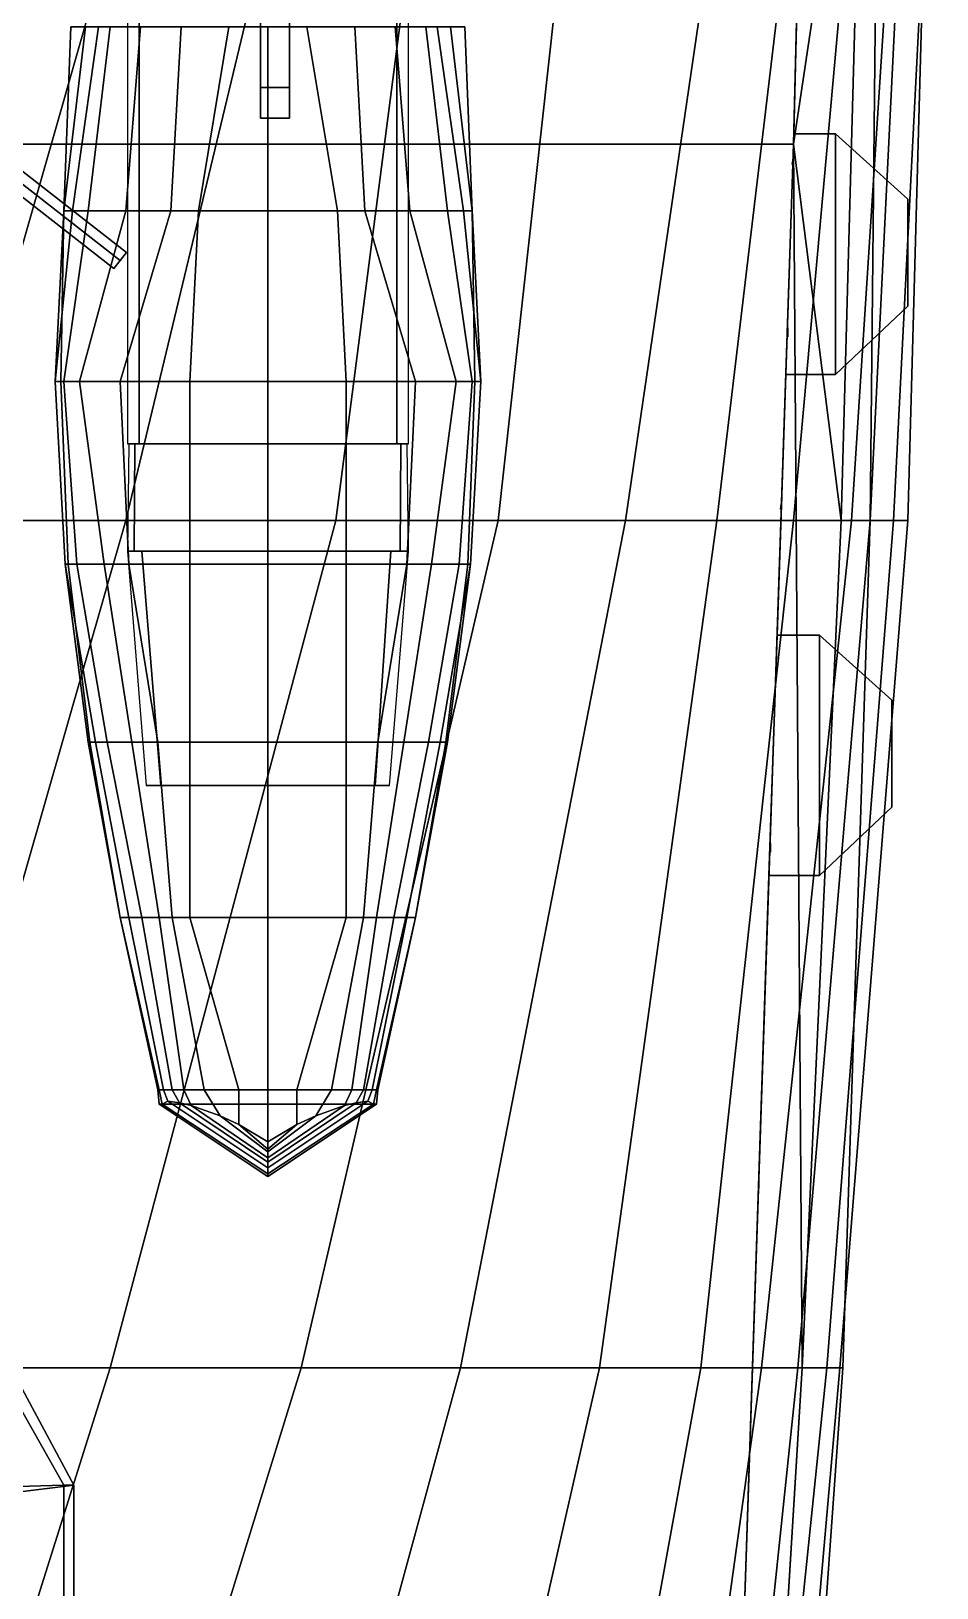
# Model space of a CAD drawing. Header units: millimetres. Extents: x -15 to 15, y -108 to 101.
# Drawn here: x 6.57 to 12.82, y -34.4 to -23.65 of the extents above; entities that cross this region are included whole.
import ezdxf

# ---------------------------------------------------------------- set-up
doc = ezdxf.new("R2010")
doc.units = ezdxf.units.MM
for name, color, linetype in [('boats', 1, 'Continuous'), ('citadelle', 3, 'Continuous'), ('platforms', 6, 'Continuous'), ('railings_mirrored', 6, 'Continuous')]:
    doc.layers.add(name, color=color, linetype=linetype)

msp = doc.modelspace()

# ---------------------------------------------------------------- linework, layer by layer
for points in [[(12.11, -12.91, 1.9), (11.83, -24.43, 1.9), (11.83, -24.43, 1.9), (12.32, -21.15, 1.9)], [(8.15, -15.96, 5.16), (8.15, -24.04, 14.01), (8.35, -24.04, 14.01), (8.35, -15.96, 5.16)], [(8.15, -16.18, 4.81), (8.15, -24.25, 13.78), (8.15, -24.04, 14.01), (8.15, -15.96, 5.16)], [(8.35, -24.04, 14.01), (8.35, -24.25, 13.78), (8.35, -16.18, 4.81), (8.35, -15.96, 5.16)], [(8.35, -16.18, 4.81), (8.35, -24.25, 13.78), (8.15, -24.25, 13.78), (8.15, -16.18, 4.81)], [(5.96, -27.03, -9.21), (4.77, -27.03, -9.34), (6.52, -21.15, -9.34), (7.64, -21.15, -9.21)], [(7.22, -27.03, -9), (5.96, -27.03, -9.21), (7.64, -21.15, -9.21), (8.63, -21.15, -9)], [(8.67, -27.03, -8.63), (7.22, -27.03, -9), (8.63, -21.15, -9), (9.43, -21.15, -8.76)], [(9.79, -27.03, -8.17), (8.67, -27.03, -8.63), (9.43, -21.15, -8.76), (10.44, -21.15, -8.31)], [(10.67, -27.03, -7.56), (9.79, -27.03, -8.17), (10.44, -21.15, -8.31), (11.53, -21.15, -7.56)], [(11.3, -27.03, -6.9), (10.67, -27.03, -7.56), (11.53, -21.15, -7.56), (12, -21.15, -6.9)], [(11.83, -27.03, -6.04), (11.3, -27.03, -6.9), (12, -21.15, -6.9), (12.36, -21.15, -6.04)], [(12.23, -27.03, -4.63), (11.83, -27.03, -6.04), (12.36, -21.15, -6.04), (12.61, -21.15, -4.63)], [(12.32, -21.15, 1.9), (11.83, -24.43, 1.9), (11.83, -24.43, 1.9), (12.16, -27.03, 1.9)], [(12.16, -27.03, 1.9), (12.36, -27.03, 1.77), (12.42, -21.15, 1.77), (12.32, -21.15, 1.9)], [(12.36, -27.03, -3.26), (12.23, -27.03, -4.63), (12.61, -21.15, -4.63), (12.65, -21.15, -3.26)], [(12.52, -27.03, -3.04), (12.36, -27.03, -3.26), (12.65, -21.15, -3.26), (12.82, -21.15, -3.04)], [(12.36, -27.03, 1.77), (12.62, -27.03, -2.04), (12.78, -21.15, -2.05), (12.42, -21.15, 1.77)], [(12.62, -27.03, -2.04), (12.52, -27.03, -3.04), (12.82, -21.15, -3.04), (12.78, -21.15, -2.05)], [(8.15, -24.04, 14.01), (8.15, -24.25, 13.78), (8.35, -24.25, 13.78), (8.35, -24.04, 14.01)], [(11.89, -32.88, 1.9), (11.83, -24.43, 1.9), (11.47, -35.15, 1.9), (11.674, -36.427, 1.9)], [(12.16, -27.03, 1.9), (11.83, -24.43, 1.9), (11.83, -24.43, 1.9), (11.89, -32.88, 1.9)], [(5.54, -32.88, -9), (4.38, -32.88, -9.21), (5.96, -27.03, -9.21), (7.22, -27.03, -9)], [(7.11, -32.88, -8.63), (5.54, -32.88, -9), (7.22, -27.03, -9), (8.67, -27.03, -8.63)], [(8.43, -32.88, -8.17), (7.11, -32.88, -8.63), (8.67, -27.03, -8.63), (9.79, -27.03, -8.17)], [(9.53, -32.88, -7.56), (8.43, -32.88, -8.17), (9.79, -27.03, -8.17), (10.67, -27.03, -7.56)], [(10.49, -32.88, -6.76), (9.53, -32.88, -7.56), (10.67, -27.03, -7.56), (11.3, -27.03, -6.9)], [(11.19, -32.88, -5.77), (10.49, -32.88, -6.76), (11.3, -27.03, -6.9), (11.83, -27.03, -6.04)], [(11.61, -32.88, -4.63), (11.19, -32.88, -5.77), (11.83, -27.03, -6.04), (12.23, -27.03, -4.63)], [(11.86, -32.88, -3.26), (11.61, -32.88, -4.63), (12.23, -27.03, -4.63), (12.36, -27.03, -3.26)], [(12.06, -32.88, -3.04), (11.86, -32.88, -3.26), (12.36, -27.03, -3.26), (12.52, -27.03, -3.04)], [(11.89, -32.88, 1.9), (12.17, -32.88, 1.77), (12.36, -27.03, 1.77), (12.16, -27.03, 1.9)], [(12.15, -32.88, -2.05), (12.06, -32.88, -3.04), (12.52, -27.03, -3.04), (12.62, -27.03, -2.04)], [(12.17, -32.88, 1.77), (12.15, -32.88, -2.05), (12.62, -27.03, -2.04), (12.36, -27.03, 1.77)], [(5.25, -38.78, -8.63), (3.73, -38.78, -9), (5.54, -32.88, -9), (7.11, -32.88, -8.63)], [(6.61, -38.78, -8.17), (5.25, -38.78, -8.63), (7.11, -32.88, -8.63), (8.43, -32.88, -8.17)], [(7.92, -38.78, -7.56), (6.61, -38.78, -8.17), (8.43, -32.88, -8.17), (9.53, -32.88, -7.56)], [(9.15, -38.78, -6.76), (7.92, -38.78, -7.56), (9.53, -32.88, -7.56), (10.49, -32.88, -6.76)], [(10.12, -38.78, -5.77), (9.15, -38.78, -6.76), (10.49, -32.88, -6.76), (11.19, -32.88, -5.77)], [(10.79, -38.78, -4.63), (10.12, -38.78, -5.77), (11.19, -32.88, -5.77), (11.61, -32.88, -4.63)], [(11.24, -38.78, -3.26), (10.79, -38.78, -4.63), (11.61, -32.88, -4.63), (11.86, -32.88, -3.26)], [(11.45, -38.78, -3.04), (11.24, -38.78, -3.26), (11.86, -32.88, -3.26), (12.06, -32.88, -3.04)], [(11.63, -38.78, -2.05), (11.45, -38.78, -3.04), (12.06, -32.88, -3.04), (12.15, -32.88, -2.05)], [(11.53, -38.78, 1.9), (11.75, -38.78, 1.77), (12.17, -32.88, 1.77), (11.89, -32.88, 1.9)], [(11.75, -38.78, 1.77), (11.63, -38.78, -2.05), (12.15, -32.88, -2.05), (12.17, -32.88, 1.77)]]:
    msp.add_3dface(points)
at = {"layer": 'boats'}
for points in [[(7.23, -23.14, 6.56), (7.23, -26.5, 6.43), (7.31, -26.5, 7.28), (7.31, -23.18, 7.28)], [(7.31, -23.18, 7.28), (7.31, -26.5, 7.28), (9.09, -26.5, 7.28), (9.09, -23.18, 7.28)], [(9.09, -23.18, 7.28), (9.09, -26.5, 7.28), (9.17, -26.5, 6.43), (9.17, -23.14, 6.56)], [(6.79, -24.89, 6.5), (9.61, -24.89, 6.5), (9.56, -23.62, 6.54), (6.84, -23.62, 6.54)], [(6.79, -24.89, 6.02), (6.79, -24.89, 6.5), (6.84, -23.62, 6.54), (6.94, -23.62, 6.03)], [(6.85, -24.89, 5.78), (6.79, -24.89, 6.02), (6.94, -23.62, 6.03), (7.03, -23.62, 5.79)], [(6.96, -24.89, 5.6), (6.85, -24.89, 5.78), (7.03, -23.62, 5.79), (7.11, -23.62, 5.68)], [(7.22, -24.89, 5.39), (6.96, -24.89, 5.6), (7.11, -23.62, 5.68), (7.32, -23.62, 5.5)], [(7.53, -24.89, 5.3), (7.22, -24.89, 5.39), (7.32, -23.62, 5.5), (7.6, -23.62, 5.37)], [(7.6, -23.62, 5.37), (7.93, -23.62, 5.28), (7.72, -24.89, 5.27), (7.53, -24.89, 5.3)], [(7.93, -23.62, 5.28), (8.2, -23.62, 5.16), (8.2, -24.89, 5.15), (7.72, -24.89, 5.27)], [(8.68, -24.89, 5.27), (8.2, -24.89, 5.15), (8.2, -23.62, 5.16), (8.47, -23.62, 5.28)], [(8.87, -24.89, 5.3), (8.68, -24.89, 5.27), (8.47, -23.62, 5.28), (8.8, -23.62, 5.37)], [(8.8, -23.62, 5.37), (9.08, -23.62, 5.5), (9.18, -24.89, 5.39), (8.87, -24.89, 5.3)], [(9.08, -23.62, 5.5), (9.29, -23.62, 5.68), (9.44, -24.89, 5.6), (9.18, -24.89, 5.39)], [(9.29, -23.62, 5.68), (9.37, -23.62, 5.79), (9.55, -24.89, 5.78), (9.44, -24.89, 5.6)], [(9.37, -23.62, 5.79), (9.46, -23.62, 6.03), (9.61, -24.89, 6.02), (9.55, -24.89, 5.78)], [(9.46, -23.62, 6.03), (9.56, -23.62, 6.54), (9.61, -24.89, 6.5), (9.61, -24.89, 6.02)], [(6.73, -26.07, 6.21), (6.77, -26.07, 6.52), (6.79, -24.89, 6.5), (6.79, -24.89, 6.02)], [(6.73, -26.07, 5.93), (6.73, -26.07, 6.21), (6.79, -24.89, 6.02), (6.85, -24.89, 5.78)], [(6.79, -26.07, 5.71), (6.73, -26.07, 5.93), (6.85, -24.89, 5.78), (6.96, -24.89, 5.6)], [(6.77, -26.07, 6.52), (9.63, -26.07, 6.52), (9.61, -24.89, 6.5), (6.79, -24.89, 6.5)], [(6.9, -26.07, 5.55), (6.79, -26.07, 5.71), (6.96, -24.89, 5.6), (7.22, -24.89, 5.39)], [(7.18, -26.07, 5.39), (6.9, -26.07, 5.55), (7.22, -24.89, 5.39), (7.53, -24.89, 5.3)], [(7.53, -24.89, 5.3), (7.72, -24.89, 5.27), (7.66, -26.07, 5.27), (7.18, -26.07, 5.39)], [(7.72, -24.89, 5.27), (8.2, -24.89, 5.15), (8.2, -26.07, 5.15), (7.66, -26.07, 5.27)], [(8.74, -26.07, 5.27), (8.2, -26.07, 5.15), (8.2, -24.89, 5.15), (8.68, -24.89, 5.27)], [(9.22, -26.07, 5.39), (8.74, -26.07, 5.27), (8.68, -24.89, 5.27), (8.87, -24.89, 5.3)], [(8.87, -24.89, 5.3), (9.18, -24.89, 5.39), (9.5, -26.07, 5.55), (9.22, -26.07, 5.39)], [(9.18, -24.89, 5.39), (9.44, -24.89, 5.6), (9.61, -26.07, 5.71), (9.5, -26.07, 5.55)], [(9.44, -24.89, 5.6), (9.55, -24.89, 5.78), (9.67, -26.07, 5.93), (9.61, -26.07, 5.71)], [(9.55, -24.89, 5.78), (9.61, -24.89, 6.02), (9.67, -26.07, 6.21), (9.67, -26.07, 5.93)], [(9.61, -24.89, 6.02), (9.61, -24.89, 6.5), (9.63, -26.07, 6.52), (9.67, -26.07, 6.21)], [(6.8, -27.33, 6.23), (6.82, -27.33, 6.54), (6.77, -26.07, 6.52), (6.73, -26.07, 6.21)], [(6.8, -27.33, 6.03), (6.8, -27.33, 6.23), (6.73, -26.07, 6.21), (6.73, -26.07, 5.93)], [(6.88, -27.33, 5.79), (6.8, -27.33, 6.03), (6.73, -26.07, 5.93), (6.79, -26.07, 5.71)], [(6.82, -27.33, 6.54), (9.58, -27.33, 6.54), (9.63, -26.07, 6.52), (6.77, -26.07, 6.52)], [(7.07, -27.33, 5.57), (6.88, -27.33, 5.79), (6.79, -26.07, 5.71), (6.9, -26.07, 5.55)], [(7.24, -27.33, 5.48), (7.07, -27.33, 5.57), (6.9, -26.07, 5.55), (7.18, -26.07, 5.39)], [(7.18, -26.07, 5.39), (7.66, -26.07, 5.27), (7.66, -27.33, 5.37), (7.24, -27.33, 5.48)], [(7.66, -26.07, 5.27), (8.2, -26.07, 5.15), (8.2, -27.33, 5.23), (7.66, -27.33, 5.37)], [(8.74, -27.33, 5.37), (8.2, -27.33, 5.23), (8.2, -26.07, 5.15), (8.74, -26.07, 5.27)], [(9.16, -27.33, 5.48), (8.74, -27.33, 5.37), (8.74, -26.07, 5.27), (9.22, -26.07, 5.39)], [(9.22, -26.07, 5.39), (9.5, -26.07, 5.55), (9.33, -27.33, 5.57), (9.16, -27.33, 5.48)], [(9.5, -26.07, 5.55), (9.61, -26.07, 5.71), (9.52, -27.33, 5.79), (9.33, -27.33, 5.57)], [(9.61, -26.07, 5.71), (9.67, -26.07, 5.93), (9.6, -27.33, 6.03), (9.52, -27.33, 5.79)], [(9.67, -26.07, 6.21), (9.63, -26.07, 6.52), (9.58, -27.33, 6.54), (9.6, -27.33, 6.23)], [(9.67, -26.07, 5.93), (9.67, -26.07, 6.21), (9.6, -27.33, 6.23), (9.6, -27.33, 6.03)], [(9.09, -26.5, 7.28), (7.31, -26.5, 7.28), (7.281, -26.5, 6.97), (9.119, -26.5, 6.97)], [(6.96, -28.56, 6.33), (6.97, -28.56, 6.63), (6.82, -27.33, 6.54), (6.8, -27.33, 6.23)], [(7.01, -28.56, 6.12), (6.96, -28.56, 6.33), (6.8, -27.33, 6.23), (6.8, -27.33, 6.03)], [(7.09, -28.56, 5.94), (7.01, -28.56, 6.12), (6.8, -27.33, 6.03), (6.88, -27.33, 5.79)], [(6.97, -28.56, 6.63), (9.43, -28.56, 6.63), (9.58, -27.33, 6.54), (6.82, -27.33, 6.54)], [(7.26, -28.56, 5.78), (7.09, -28.56, 5.94), (6.88, -27.33, 5.79), (7.07, -27.33, 5.57)], [(7.44, -28.56, 5.68), (7.26, -28.56, 5.78), (7.07, -27.33, 5.57), (7.24, -27.33, 5.48)], [(7.24, -27.33, 5.48), (7.66, -27.33, 5.37), (7.66, -28.56, 5.59), (7.44, -28.56, 5.68)], [(7.66, -27.33, 5.37), (8.2, -27.33, 5.23), (8.2, -28.56, 5.41), (7.66, -28.56, 5.59)], [(8.74, -28.56, 5.59), (8.2, -28.56, 5.41), (8.2, -27.33, 5.23), (8.74, -27.33, 5.37)], [(8.96, -28.56, 5.68), (8.74, -28.56, 5.59), (8.74, -27.33, 5.37), (9.16, -27.33, 5.48)], [(9.16, -27.33, 5.48), (9.33, -27.33, 5.57), (9.14, -28.56, 5.78), (8.96, -28.56, 5.68)], [(9.33, -27.33, 5.57), (9.52, -27.33, 5.79), (9.31, -28.56, 5.94), (9.14, -28.56, 5.78)], [(9.52, -27.33, 5.79), (9.6, -27.33, 6.03), (9.39, -28.56, 6.12), (9.31, -28.56, 5.94)], [(9.6, -27.33, 6.03), (9.6, -27.33, 6.23), (9.44, -28.56, 6.33), (9.39, -28.56, 6.12)], [(9.6, -27.33, 6.23), (9.58, -27.33, 6.54), (9.43, -28.56, 6.63), (9.44, -28.56, 6.33)], [(7.18, -29.77, 6.43), (7.18, -29.77, 6.66), (6.97, -28.56, 6.63), (6.96, -28.56, 6.33)], [(7.24, -29.77, 6.21), (7.18, -29.77, 6.43), (6.96, -28.56, 6.33), (7.01, -28.56, 6.12)], [(7.18, -29.77, 6.66), (9.22, -29.77, 6.66), (9.43, -28.56, 6.63), (6.97, -28.56, 6.63)], [(7.33, -29.77, 6.08), (7.24, -29.77, 6.21), (7.01, -28.56, 6.12), (7.09, -28.56, 5.94)], [(7.45, -29.77, 5.97), (7.33, -29.77, 6.08), (7.09, -28.56, 5.94), (7.26, -28.56, 5.78)], [(7.54, -29.77, 5.92), (7.45, -29.77, 5.97), (7.26, -28.56, 5.78), (7.44, -28.56, 5.68)], [(7.44, -28.56, 5.68), (7.66, -28.56, 5.59), (7.66, -29.77, 5.86), (7.54, -29.77, 5.92)], [(7.66, -28.56, 5.59), (8.2, -28.56, 5.41), (8.2, -29.77, 5.63), (7.66, -29.77, 5.86)], [(8.74, -29.77, 5.86), (8.2, -29.77, 5.63), (8.2, -28.56, 5.41), (8.74, -28.56, 5.59)], [(8.86, -29.77, 5.92), (8.74, -29.77, 5.86), (8.74, -28.56, 5.59), (8.96, -28.56, 5.68)], [(8.96, -28.56, 5.68), (9.14, -28.56, 5.78), (8.95, -29.77, 5.97), (8.86, -29.77, 5.92)], [(9.14, -28.56, 5.78), (9.31, -28.56, 5.94), (9.07, -29.77, 6.08), (8.95, -29.77, 5.97)], [(9.31, -28.56, 5.94), (9.39, -28.56, 6.12), (9.16, -29.77, 6.21), (9.07, -29.77, 6.08)], [(9.39, -28.56, 6.12), (9.44, -28.56, 6.33), (9.22, -29.77, 6.43), (9.16, -29.77, 6.21)], [(9.44, -28.56, 6.33), (9.43, -28.56, 6.63), (9.22, -29.77, 6.66), (9.22, -29.77, 6.43)], [(7.44, -30.96, 6.73), (8.96, -30.96, 6.73), (9.22, -29.77, 6.66), (7.18, -29.77, 6.66)], [(7.45, -30.96, 6.63), (7.44, -30.96, 6.73), (7.18, -29.77, 6.66), (7.18, -29.77, 6.43)], [(7.48, -30.96, 6.54), (7.45, -30.96, 6.63), (7.18, -29.77, 6.43), (7.24, -29.77, 6.21)], [(7.54, -30.96, 6.42), (7.48, -30.96, 6.54), (7.24, -29.77, 6.21), (7.33, -29.77, 6.08)], [(7.62, -30.96, 6.33), (7.54, -30.96, 6.42), (7.33, -29.77, 6.08), (7.45, -29.77, 5.97)], [(7.76, -30.96, 6.21), (7.62, -30.96, 6.33), (7.45, -29.77, 5.97), (7.54, -29.77, 5.92)], [(7.54, -29.77, 5.92), (7.66, -29.77, 5.86), (8, -30.96, 6.08), (7.76, -30.96, 6.21)], [(7.66, -29.77, 5.86), (8.2, -29.77, 5.63), (8.2, -30.96, 5.98), (8, -30.96, 6.08)], [(8.4, -30.96, 6.08), (8.2, -30.96, 5.98), (8.2, -29.77, 5.63), (8.74, -29.77, 5.86)], [(8.64, -30.96, 6.21), (8.4, -30.96, 6.08), (8.74, -29.77, 5.86), (8.86, -29.77, 5.92)], [(8.86, -29.77, 5.92), (8.95, -29.77, 5.97), (8.78, -30.96, 6.33), (8.64, -30.96, 6.21)], [(8.95, -29.77, 5.97), (9.07, -29.77, 6.08), (8.86, -30.96, 6.42), (8.78, -30.96, 6.33)], [(9.07, -29.77, 6.08), (9.16, -29.77, 6.21), (8.92, -30.96, 6.54), (8.86, -30.96, 6.42)], [(9.16, -29.77, 6.21), (9.22, -29.77, 6.43), (8.95, -30.96, 6.63), (8.92, -30.96, 6.54)], [(9.22, -29.77, 6.43), (9.22, -29.77, 6.66), (8.96, -30.96, 6.73), (8.95, -30.96, 6.63)], [(7.45, -31.06, 6.75), (8.95, -31.06, 6.75), (8.96, -30.96, 6.73), (7.44, -30.96, 6.73)], [(7.47, -31.06, 6.65), (7.45, -31.06, 6.75), (7.44, -30.96, 6.73), (7.45, -30.96, 6.63)], [(7.51, -31.04, 6.56), (7.47, -31.06, 6.65), (7.45, -30.96, 6.63), (7.48, -30.96, 6.54)], [(7.59, -31.05, 6.44), (7.51, -31.04, 6.56), (7.48, -30.96, 6.54), (7.54, -30.96, 6.42)], [(7.67, -31.07, 6.35), (7.59, -31.05, 6.44), (7.54, -30.96, 6.42), (7.62, -30.96, 6.33)], [(7.87, -31.14, 6.23), (7.67, -31.07, 6.35), (7.62, -30.96, 6.33), (7.76, -30.96, 6.21)], [(7.76, -30.96, 6.21), (8, -30.96, 6.08), (8, -31.2, 6.19), (7.87, -31.14, 6.23)], [(8, -30.96, 6.08), (8.2, -30.96, 5.98), (8.2, -31.32, 6.11), (8, -31.2, 6.19)], [(8.4, -31.2, 6.19), (8.2, -31.32, 6.11), (8.2, -30.96, 5.98), (8.4, -30.96, 6.08)], [(8.53, -31.14, 6.23), (8.4, -31.2, 6.19), (8.4, -30.96, 6.08), (8.64, -30.96, 6.21)], [(8.64, -30.96, 6.21), (8.78, -30.96, 6.33), (8.73, -31.07, 6.35), (8.53, -31.14, 6.23)], [(8.78, -30.96, 6.33), (8.86, -30.96, 6.42), (8.81, -31.05, 6.44), (8.73, -31.07, 6.35)], [(8.86, -30.96, 6.42), (8.92, -30.96, 6.54), (8.89, -31.04, 6.56), (8.81, -31.05, 6.44)], [(8.92, -30.96, 6.54), (8.95, -30.96, 6.63), (8.93, -31.06, 6.65), (8.89, -31.04, 6.56)], [(8.95, -30.96, 6.63), (8.96, -30.96, 6.73), (8.95, -31.06, 6.75), (8.93, -31.06, 6.65)], [(8.2, -31.54, 6.68), (8.2, -31.56, 6.76), (7.45, -31.06, 6.75), (7.47, -31.06, 6.65)], [(8.2, -31.56, 6.76), (8.2, -31.56, 6.76), (8.95, -31.06, 6.75), (7.45, -31.06, 6.75)], [(8.2, -31.5, 6.59), (8.2, -31.54, 6.68), (7.47, -31.06, 6.65), (7.51, -31.04, 6.56)], [(8.2, -31.46, 6.47), (8.2, -31.5, 6.59), (7.51, -31.04, 6.56), (7.59, -31.05, 6.44)], [(8.2, -31.43, 6.39), (8.2, -31.46, 6.47), (7.59, -31.05, 6.44), (7.67, -31.07, 6.35)], [(8.89, -31.04, 6.56), (8.93, -31.06, 6.65), (8.2, -31.54, 6.68), (8.2, -31.5, 6.59)], [(8.81, -31.05, 6.44), (8.89, -31.04, 6.56), (8.2, -31.5, 6.59), (8.2, -31.46, 6.47)], [(8.73, -31.07, 6.35), (8.81, -31.05, 6.44), (8.2, -31.46, 6.47), (8.2, -31.43, 6.39)], [(8.93, -31.06, 6.65), (8.95, -31.06, 6.75), (8.2, -31.56, 6.76), (8.2, -31.54, 6.68)], [(8.2, -31.39, 6.28), (8.2, -31.43, 6.39), (7.67, -31.07, 6.35), (7.87, -31.14, 6.23)], [(7.87, -31.14, 6.23), (8, -31.2, 6.19), (8.2, -31.37, 6.22), (8.2, -31.39, 6.28)], [(8.53, -31.14, 6.23), (8.73, -31.07, 6.35), (8.2, -31.43, 6.39), (8.2, -31.39, 6.28)], [(8.2, -31.39, 6.28), (8.2, -31.37, 6.22), (8.4, -31.2, 6.19), (8.53, -31.14, 6.23)], [(8, -31.2, 6.19), (8.2, -31.32, 6.11), (8.2, -31.32, 6.11), (8.2, -31.37, 6.22)], [(8.2, -31.37, 6.22), (8.2, -31.32, 6.11), (8.2, -31.32, 6.11), (8.4, -31.2, 6.19)]]:
    msp.add_3dface(points, dxfattribs=at)
at = {"layer": 'boats', "color": 2}
for points in [[(7.239, -26.5, 6.53), (7.23, -27.24, 6.53), (7.277, -27.24, 6.98), (7.281, -26.5, 6.97)], [(7.281, -26.5, 6.97), (7.277, -27.24, 6.98), (9.113, -27.24, 6.98), (9.119, -26.5, 6.97)], [(9.119, -26.5, 6.97), (9.113, -27.24, 6.98), (9.17, -27.24, 6.53), (9.161, -26.5, 6.53)], [(7.23, -27.24, 6.53), (7.36, -28.86, 6.62), (7.46, -28.86, 7.48), (7.33, -27.24, 7.48)], [(9.113, -27.24, 6.98), (7.277, -27.24, 6.98), (7.33, -27.24, 7.48), (9.05, -27.24, 7.48)], [(7.33, -27.24, 7.48), (7.46, -28.86, 7.48), (8.94, -28.86, 7.48), (9.05, -27.24, 7.48)], [(9.05, -27.24, 7.48), (8.94, -28.86, 7.48), (9.04, -28.86, 6.62), (9.17, -27.24, 6.53)], [(8.94, -28.86, 7.48), (7.46, -28.86, 7.48), (7.36, -28.86, 6.62), (9.04, -28.86, 6.62)]]:
    msp.add_3dface(points, dxfattribs=at)
at = {"layer": 'citadelle'}
for points in [[(12.11, -12.91, 4.59), (-12.11, -12.91, 4.59), (-11.83, -24.43, 4.59), (11.83, -24.43, 4.59)], [(12.11, -12.91, 1.9), (12.11, -12.91, 4.59), (11.832, -24.36, 4.59), (11.832, -24.36, 1.9)], [(11.777, -26.02, 1.9), (11.832, -24.36, 1.9), (12.12, -24.36, 1.9), (12.12, -26.02, 1.9)], [(12.12, -26.02, 4.59), (12.12, -24.36, 4.59), (11.832, -24.36, 4.59), (11.777, -26.02, 4.59)], [(12.12, -24.36, 4.59), (12.12, -24.36, 1.9), (11.832, -24.36, 1.9), (11.832, -24.36, 4.59)], [(12.62, -24.81, 4.59), (12.62, -24.81, 2.66), (12.12, -24.36, 1.9), (12.12, -24.36, 4.59)], [(12.62, -24.81, 2.66), (12.62, -25.55, 2.66), (12.12, -26.02, 1.9), (12.12, -24.36, 1.9)], [(12.12, -24.36, 4.59), (12.12, -26.02, 4.59), (12.62, -25.55, 4.59), (12.62, -24.81, 4.59)], [(11.83, -24.43, 4.59), (-11.83, -24.43, 4.59), (-11.47, -35.15, 4.59), (11.47, -35.15, 4.59)], [(12.62, -25.55, 4.59), (12.62, -25.55, 2.66), (12.62, -24.81, 2.66), (12.62, -24.81, 4.59)], [(12.12, -26.02, 4.59), (12.12, -26.02, 1.9), (12.62, -25.55, 2.66), (12.62, -25.55, 4.59)], [(11.777, -26.02, 1.9), (11.777, -26.02, 4.59), (11.716, -27.82, 4.59), (11.716, -27.82, 1.9)], [(11.777, -26.02, 4.59), (11.777, -26.02, 1.9), (12.12, -26.02, 1.9), (12.12, -26.02, 4.59)], [(11.66, -29.48, 1.9), (11.716, -27.82, 1.9), (12.01, -27.82, 1.9), (12.01, -29.48, 1.9)], [(12.01, -29.48, 4.59), (12.01, -27.82, 4.59), (11.716, -27.82, 4.59), (11.66, -29.48, 4.59)], [(12.01, -27.82, 4.59), (12.01, -27.82, 1.9), (11.716, -27.82, 1.9), (11.716, -27.82, 4.59)], [(12.51, -28.27, 4.59), (12.51, -28.27, 2.66), (12.01, -27.82, 1.9), (12.01, -27.82, 4.59)], [(12.01, -27.82, 4.59), (12.01, -29.48, 4.59), (12.51, -29.01, 4.59), (12.51, -28.27, 4.59)], [(12.51, -28.27, 2.66), (12.51, -29.01, 2.66), (12.01, -29.48, 1.9), (12.01, -27.82, 1.9)], [(12.51, -29.01, 4.59), (12.51, -29.01, 2.66), (12.51, -28.27, 2.66), (12.51, -28.27, 4.59)], [(12.01, -29.48, 4.59), (12.01, -29.48, 1.9), (12.51, -29.01, 2.66), (12.51, -29.01, 4.59)], [(11.66, -29.48, 1.9), (11.66, -29.48, 4.59), (11.47, -35.15, 4.59), (11.47, -35.15, 1.9)], [(11.66, -29.48, 4.59), (11.66, -29.48, 1.9), (12.01, -29.48, 1.9), (12.01, -29.48, 4.59)]]:
    msp.add_3dface(points, dxfattribs=at)
at = {"layer": 'platforms'}
for points in [[(1.12, -20.5, 29.47), (1.077, -20.555, 29.4), (7.137, -25.29, 29.4), (7.18, -25.234, 29.47)], [(1.077, -20.555, 29.4), (1.12, -20.5, 29.33), (7.18, -25.234, 29.33), (7.137, -25.29, 29.4)], [(1.12, -20.5, 29.33), (1.163, -20.445, 29.4), (7.223, -25.179, 29.4), (7.18, -25.234, 29.33)], [(1.163, -20.445, 29.4), (1.12, -20.5, 29.47), (7.18, -25.234, 29.47), (7.223, -25.179, 29.4)], [(7.18, -25.234, 29.33), (7.223, -25.179, 29.4), (7.18, -25.234, 29.47), (7.137, -25.29, 29.4)]]:
    msp.add_3dface(points, dxfattribs=at)
at = {"layer": 'railings_mirrored'}
for points in [[(11.83, -24.43, 5.31), (12.11, -12.91, 5.31), (12.11, -12.91, 5.38), (11.83, -24.43, 5.38)], [(11.83, -24.43, 5.38), (12.11, -12.91, 5.38), (12.11, -12.91, 5.31), (11.83, -24.43, 5.31)], [(11.83, -24.43, 5.8), (12.11, -12.91, 5.8), (12.11, -12.91, 5.73), (11.83, -24.43, 5.73)], [(11.83, -24.43, 5.73), (12.11, -12.91, 5.73), (12.11, -12.91, 5.8), (11.83, -24.43, 5.8)], [(11.47, -35.15, 5.38), (11.83, -24.43, 5.38), (11.83, -24.43, 5.31), (11.47, -35.15, 5.31)], [(11.47, -35.15, 5.31), (11.83, -24.43, 5.31), (11.83, -24.43, 5.38), (11.47, -35.15, 5.38)], [(11.47, -35.15, 5.73), (11.83, -24.43, 5.73), (11.83, -24.43, 5.8), (11.47, -35.15, 5.8)], [(11.47, -35.15, 5.8), (11.83, -24.43, 5.8), (11.83, -24.43, 5.73), (11.47, -35.15, 5.73)], [(11.82, -24.57, 4.59), (11.82, -24.57, 5.73), (11.83, -24.51, 5.73), (11.83, -24.51, 4.59)], [(11.83, -24.51, 4.59), (11.83, -24.51, 5.73), (11.82, -24.57, 5.73), (11.82, -24.57, 4.59)], [(11.79, -25.76, 4.59), (11.79, -25.76, 5.73), (11.79, -25.7, 5.73), (11.79, -25.7, 4.59)], [(11.79, -25.7, 4.59), (11.79, -25.7, 5.73), (11.79, -25.76, 5.73), (11.79, -25.76, 4.59)], [(11.75, -26.89, 4.59), (11.75, -26.89, 5.73), (11.74, -26.95, 5.73), (11.74, -26.95, 4.59)], [(11.74, -26.95, 4.59), (11.74, -26.95, 5.73), (11.75, -26.89, 5.73), (11.75, -26.89, 4.59)], [(11.71, -28.07, 4.59), (11.71, -28.07, 5.73), (11.71, -28.13, 5.73), (11.71, -28.13, 4.59)], [(11.71, -28.13, 4.59), (11.71, -28.13, 5.73), (11.71, -28.07, 5.73), (11.71, -28.07, 4.59)], [(11.67, -29.32, 4.59), (11.67, -29.32, 5.73), (11.67, -29.26, 5.73), (11.67, -29.26, 4.59)], [(11.67, -29.26, 4.59), (11.67, -29.26, 5.73), (11.67, -29.32, 5.73), (11.67, -29.32, 4.59)], [(11.63, -30.39, 4.59), (11.63, -30.39, 5.73), (11.63, -30.45, 5.73), (11.63, -30.45, 4.59)], [(11.63, -30.45, 4.59), (11.63, -30.45, 5.73), (11.63, -30.39, 5.73), (11.63, -30.39, 4.59)], [(11.59, -31.58, 4.59), (11.59, -31.58, 5.73), (11.59, -31.64, 5.73), (11.59, -31.64, 4.59)], [(11.59, -31.64, 4.59), (11.59, -31.64, 5.73), (11.59, -31.58, 5.73), (11.59, -31.58, 4.59)], [(6.79, -33.69, 14.75), (6.47, -33.7, 14.36), (5.94, -32.77, 14.36), (6.14, -32.54, 14.75)], [(6.23, -32.52, 14.75), (5.98, -32.81, 14.36), (6.47, -33.74, 14.36), (6.86, -33.69, 14.75)], [(6.14, -32.54, 14.75), (6.23, -32.52, 14.75), (6.86, -33.69, 14.75), (6.79, -33.69, 14.75)], [(11.55, -32.83, 4.59), (11.55, -32.83, 5.73), (11.55, -32.77, 5.73), (11.55, -32.77, 4.59)], [(11.55, -32.77, 4.59), (11.55, -32.77, 5.73), (11.55, -32.83, 5.73), (11.55, -32.83, 4.59)], [(6.79, -34.98, 14.75), (6.47, -34.99, 14.36), (6.47, -33.7, 14.36), (6.79, -33.69, 14.75)], [(6.86, -33.69, 14.75), (6.47, -33.74, 14.36), (6.47, -35.03, 14.36), (6.86, -34.98, 14.75)], [(6.79, -33.69, 14.75), (6.86, -33.69, 14.75), (6.86, -34.98, 14.75), (6.79, -34.98, 14.75)], [(11.51, -34.01, 4.59), (11.51, -34.01, 5.73), (11.51, -33.95, 5.73), (11.51, -33.95, 4.59)], [(11.51, -33.95, 4.59), (11.51, -33.95, 5.73), (11.51, -34.01, 5.73), (11.51, -34.01, 4.59)]]:
    msp.add_3dface(points, dxfattribs=at)

doc.saveas('drawing.dxf')
